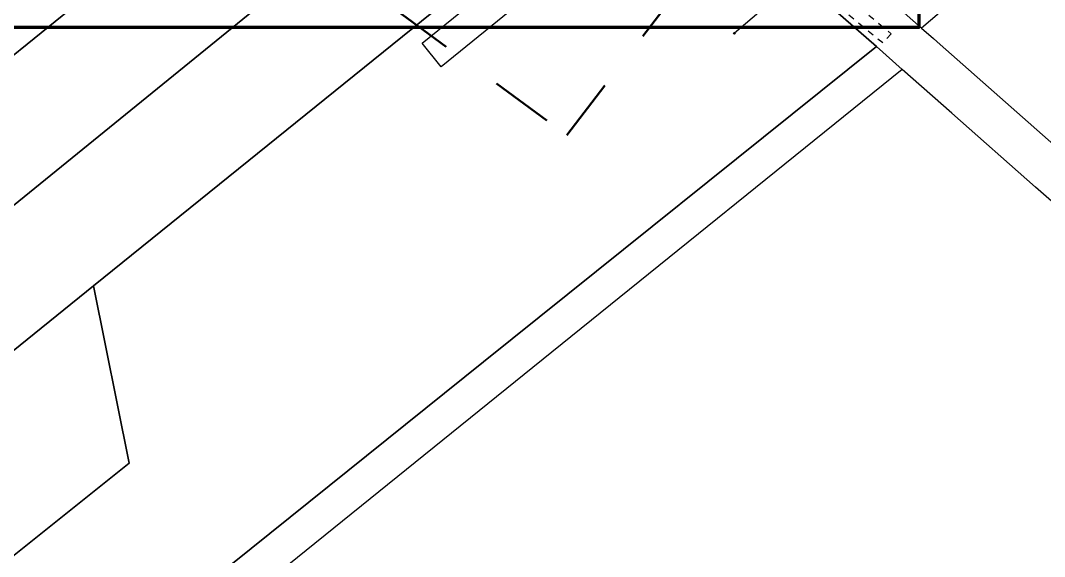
# Model space of a CAD drawing. Header units: metres. Extents: x 7542702 to 7555152, y 5804026 to 5815503.
# Drawn here: x 7544971.3 to 7545135.4, y 5808353.1 to 5808439 of the extents above; entities that cross this region are included whole.
import ezdxf

# ---------------------------------------------------------------- set-up
doc = ezdxf.new("R2010")
doc.units = ezdxf.units.M
doc.linetypes.add('4001', pattern=[0])
doc.linetypes.add('4002', pattern=[2, 1, -1])
doc.layers.add('!trafo', color=6, linetype='4002', lineweight=50)
for name, color, linetype in [('Budynki', 7, 'Continuous'), ('Dzialki', 165, 'Continuous'), ('Ogrodzenia', 184, 'Continuous'), ('Wody', 184, 'Continuous')]:
    doc.layers.add(name, color=color, linetype=linetype)

# ---------------------------------------------------------------- blocks, each defined once
blk = doc.blocks.new('1281')
at = {"layer": 'Ogrodzenia', "color": 184, "linetype": 'Continuous'}
for radius in [0.24, 0.16, 0.08]:
    blk.add_circle((0, 0), radius, dxfattribs=at)

msp = doc.modelspace()

# ---------------------------------------------------------------- linework, layer by layer
at = {"layer": '!trafo', "ltscale": 10}
msp.add_lwpolyline([(7544322.76, 5809134.51), (7544224.4, 5809031.13), (7545058.88, 5808420.59), (7545132.63, 5808516.69)], close=True, dxfattribs=at)
at = {"layer": 'Budynki', "color": 7, "linetype": '4001'}
msp.add_polyline3d([(7545063.57, 5808451.74, 0), (7545038.71, 5808431.56, 0), (7545035.67, 5808435.31, 0), (7545060.52, 5808455.49, 0), (7545063.57, 5808451.74, 0)], dxfattribs=at)
at = {"layer": 'Defpoints', "color": 4, "lineweight": 70}
msp.add_lwpolyline([(7544722.81, 5808721.27), (7545115.32, 5808721.27), (7545115.32, 5808437.87), (7544722.81, 5808437.87)], close=True, dxfattribs=at)
at = {"layer": 'Dzialki'}
for p, q in [((7545469.48, 5808741.78), (7545115.74, 5808437.74)), ((7545042.45, 5808491.87), (7544679.17, 5808198.26)), ((7544679.17, 5808198.26), (7545042.45, 5808491.87)), ((7544691.44, 5808182.98), (7545056.88, 5808479.79)), ((7545056.88, 5808479.79), (7544691.44, 5808182.98)), ((7544982.97, 5808396.44), (7545071.29, 5808467.72)), ((7545071.29, 5808467.72), (7544982.97, 5808396.44)), ((7545108.5, 5808434.81), (7545074.76, 5808464.16)), ((7545074.76, 5808464.16), (7545108.5, 5808434.81)), ((7545115.74, 5808437.74), (7545104.72, 5808447.48)), ((7545104.72, 5808447.48), (7545115.74, 5808437.74)), ((7545115.74, 5808437.74), (7545117.63, 5808436.07)), ((7545117.63, 5808436.07), (7545118.69, 5808435.14)), ((7545118.69, 5808435.14), (7545138.73, 5808417.42)), ((7545045.51, 5808384.28), (7545108.5, 5808434.81)), ((7545108.5, 5808434.81), (7545045.51, 5808384.28)), ((7545108.5, 5808434.81), (7545112.6, 5808431.1)), ((7545112.6, 5808431.1), (7545108.5, 5808434.81)), ((7545112.6, 5808431.1), (7545056.48, 5808385.84)), ((7545120.56, 5808424.14), (7545112.6, 5808431.1)), ((7545133.98, 5808412.28), (7545120.56, 5808424.14)), ((7545165.13, 5808384.74), (7545133.98, 5808412.28)), ((7544702.09, 5808169.72), (7544982.97, 5808396.44)), ((7544982.97, 5808396.44), (7544702.09, 5808169.72)), ((7544982.97, 5808396.44), (7544988.7, 5808368.02)), ((7544988.7, 5808368.02), (7544982.97, 5808396.44)), ((7545056.48, 5808385.84), (7545002.91, 5808342.64)), ((7544804.57, 5808191.02), (7545045.51, 5808384.28)), ((7545045.51, 5808384.28), (7544804.57, 5808191.02)), ((7544988.7, 5808368.02), (7544790.28, 5808209.56)), ((7544790.28, 5808209.56), (7544988.7, 5808368.02))]:
    msp.add_line(p, q, dxfattribs=at)
at = {"layer": 'Ogrodzenia', "color": 184, "linetype": '4001'}
msp.add_line((7545096.45, 5808446.06), (7545085.72, 5808436.92), dxfattribs=at)
at = {"layer": 'Wody', "color": 184, "linetype": '4002'}
msp.add_polyline3d([(7545109.51, 5808435.36, 0), (7545096.45, 5808446.06, 0), (7545079.87, 5808460.5, 0), (7545080.91, 5808461.99, 0), (7545098.11, 5808447.54, 123.14), (7545110.86, 5808436.82, 0), (7545109.51, 5808435.36, 0)], dxfattribs=at)

# ---------------------------------------------------------------- block references
at = {"layer": 'Ogrodzenia', "color": 184, "xscale": 0.5, "yscale": 0.5, "zscale": 0.5}
msp.add_blockref('1281', (7545085.72, 5808436.92), dxfattribs=at)

doc.saveas('drawing.dxf')
